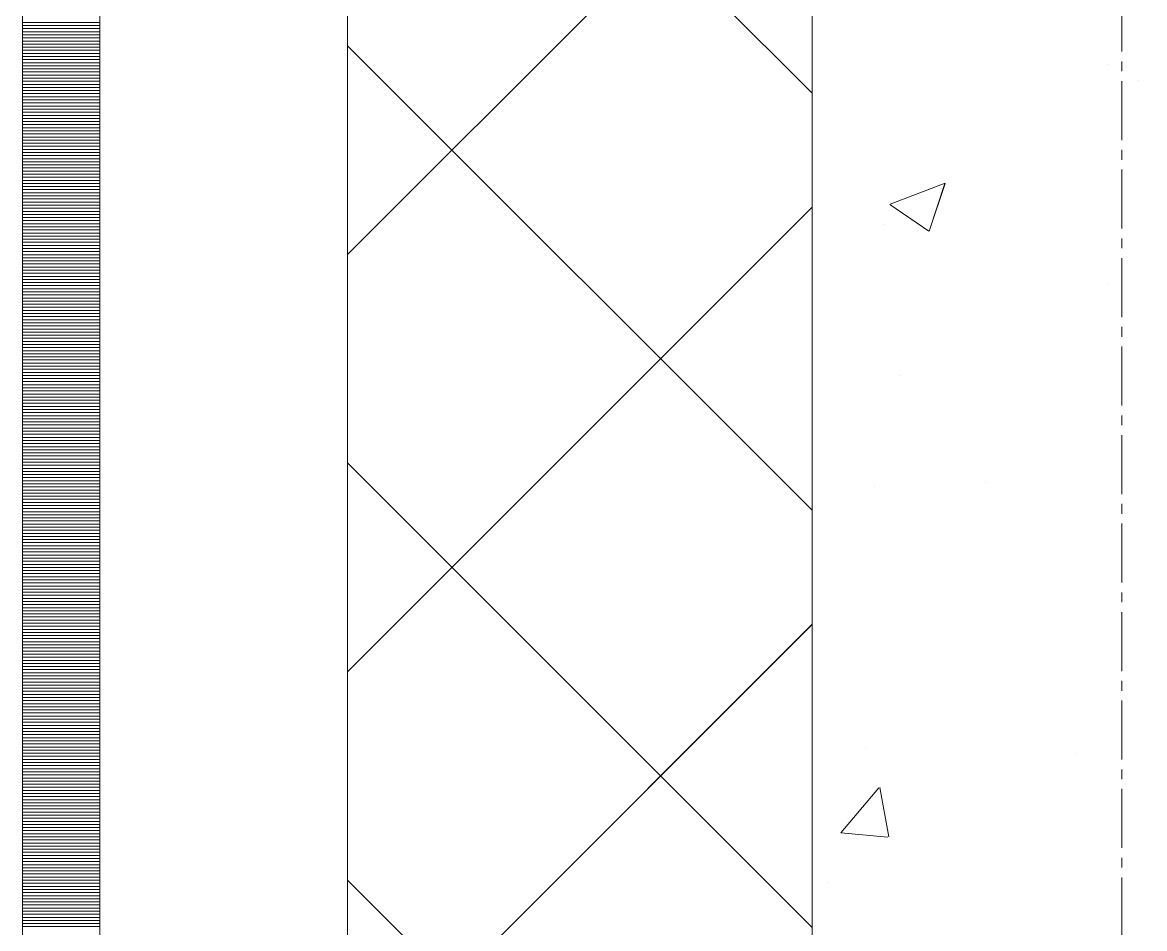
# Model space of a CAD drawing. Header units: millimetres. Extents: x 470010 to 1231400, y -134005 to 421770.
# Drawn here: x 672518.6 to 672880.9, y -9438.1 to -9145.5 of the extents above; entities that cross this region are included whole.
import ezdxf
from ezdxf.enums import TextEntityAlignment as Align

# ---------------------------------------------------------------- set-up
doc = ezdxf.new("R2010")
doc.units = ezdxf.units.MM
doc.linetypes.add('CENTER2', pattern=[28.575, 19.05, -3.175, 3.175, -3.175])
doc.linetypes.add('DASHED', pattern=[19.05, 12.7, -6.35])
doc.layers.get('Defpoints').update_dxf_attribs({"color": 140})
doc.layers.add('АР_Делит', color=120, linetype='Continuous', lineweight=0, plot=False)
for name, color, linetype, lineweight in [('АР_Стены ПЕНОблок', 52, 'Continuous', 20), ('АР_Тонкая', 254, 'Continuous', 5), ('АР_Утеплитель', 31, 'Continuous', 0), ('АР_Штриховка', 8, 'Continuous', 0)]:
    doc.layers.add(name, color=color, linetype=linetype, lineweight=lineweight)
doc.layers.add('РД_Оси_100', color=7, linetype='Continuous', lineweight=0, true_color=0x525252)
doc.styles.add('style1', font='ARIALN.TTF')

# ---------------------------------------------------------------- blocks, each defined once
blk = doc.blocks.new('СОШ_2200_АР_ОСИ_М100_28.05.24')
at = {"layer": 'АР_Делит', "color": 251, "linetype": 'DASHED', "true_color": 0x636466}
blk.add_lwpolyline([(-355, 13145), (-355, 100855), (37145, 100855), (37145, 129155), (72745, 129155), (72745, 135155), (114955, 135155), (114955, -355)], dxfattribs=at)
at = {"layer": 'РД_Оси_100', "color": 251, "linetype": 'CENTER2', "true_color": 0x636466}
blk.add_line((0, -6155), (0, 139938.679), dxfattribs=at)
blk = doc.blocks.new('A$C9108343f')
at = {"layer": 'АР_Стены ПЕНОблок', "color": 18, "linetype": 'Continuous', "lineweight": 20, "true_color": 0x000000}
blk.add_line((7054.96, 97555), (7054.96, 21355), dxfattribs=at)
at = {"layer": 'АР_Тонкая', "color": 18, "linetype": 'Continuous', "lineweight": 5, "true_color": 0x000000}
for p, q in [((6799.96, 97555), (6799.96, 21355)), ((6824.96, 97555), (6824.96, 21355)), ((6824.96, 21355), (6824.96, 97555)), ((6904.96, 21355), (6904.96, 97555))]:
    blk.add_line(p, q, dxfattribs=at)
at = {"layer": 'АР_Утеплитель', "color": 18, "linetype": 'Continuous', "lineweight": 0, "true_color": 0x000000}
for p, q in [((6904.96, 97555), (6904.96, 21355)), ((7054.96, 21355), (7054.96, 97555))]:
    blk.add_line(p, q, dxfattribs=at)
at = {"layer": 'АР_Штриховка', "color": 18, "linetype": 'Continuous', "lineweight": 0, "true_color": 0x000000}
for p, q in [((7054.96, 91197.92), (6904.96, 91347.92)), ((6904.96, 91145.78), (7054.96, 91295.78)), ((6799.96, 91220.75), (6824.96, 91220.75)), ((6799.96, 91219.75), (6824.96, 91219.75)), ((6799.96, 91218.75), (6824.96, 91218.75)), ((6799.96, 91217.75), (6824.96, 91217.75)), ((6799.96, 91216.75), (6824.96, 91216.75)), ((6799.96, 91215.75), (6824.96, 91215.75)), ((6799.96, 91214.75), (6824.96, 91214.75)), ((6799.96, 91213.75), (6824.96, 91213.75)), ((6799.96, 91212.75), (6824.96, 91212.75)), ((6799.96, 91211.75), (6824.96, 91211.75)), ((6799.96, 91210.75), (6824.96, 91210.75)), ((7054.96, 91063.22), (6904.96, 91213.22)), ((6799.96, 91209.75), (6824.96, 91209.75)), ((6799.96, 91208.75), (6824.96, 91208.75)), ((6799.96, 91207.75), (6824.96, 91207.75)), ((7150.48, 91207.04), (7150.48, 91207.04)), ((6799.96, 91206.75), (6824.96, 91206.75)), ((6799.96, 91205.75), (6824.96, 91205.75)), ((6799.96, 91204.75), (6824.96, 91204.75)), ((6799.96, 91203.75), (6824.96, 91203.75)), ((6799.96, 91202.75), (6824.96, 91202.75)), ((6799.96, 91201.75), (6824.96, 91201.75)), ((6799.96, 91200.75), (6824.96, 91200.75)), ((6799.96, 91199.75), (6824.96, 91199.75)), ((7160.29, 91201.89), (7160.29, 91201.89)), ((6799.96, 91198.75), (6824.96, 91198.75)), ((6799.96, 91197.75), (6824.96, 91197.75)), ((6799.96, 91196.75), (6824.96, 91196.75)), ((6799.96, 91195.75), (6824.96, 91195.75)), ((6799.96, 91194.75), (6824.96, 91194.75)), ((6799.96, 91193.75), (6824.96, 91193.75)), ((6799.96, 91192.75), (6824.96, 91192.75)), ((6799.96, 91191.75), (6824.96, 91191.75)), ((6799.96, 91190.75), (6824.96, 91190.75)), ((6799.96, 91189.75), (6824.96, 91189.75)), ((6799.96, 91188.75), (6824.96, 91188.75)), ((6799.96, 91187.75), (6824.96, 91187.75)), ((6799.96, 91186.75), (6824.96, 91186.75)), ((6799.96, 91185.75), (6824.96, 91185.75)), ((6799.96, 91184.75), (6824.96, 91184.75)), ((6799.96, 91183.75), (6824.96, 91183.75)), ((6799.96, 91182.75), (6824.96, 91182.75)), ((6799.96, 91181.75), (6824.96, 91181.75)), ((6799.96, 91180.75), (6824.96, 91180.75)), ((6799.96, 91179.75), (6824.96, 91179.75)), ((6799.96, 91178.75), (6824.96, 91178.75)), ((6799.96, 91177.75), (6824.96, 91177.75)), ((6799.96, 91176.75), (6824.96, 91176.75)), ((6799.96, 91175.75), (6824.96, 91175.75)), ((6799.96, 91174.75), (6824.96, 91174.75)), ((6799.96, 91173.75), (6824.96, 91173.75)), ((6799.96, 91172.75), (6824.96, 91172.75)), ((6799.96, 91171.75), (6824.96, 91171.75)), ((6799.96, 91170.75), (6824.96, 91170.75)), ((6799.96, 91169.75), (6824.96, 91169.75)), ((6799.96, 91168.75), (6824.96, 91168.75)), ((6799.96, 91167.75), (6824.96, 91167.75)), ((7080.16, 91162.07), (7097.95, 91168.9)), ((7092.74, 91153.38), (7097.89, 91168.73)), ((6799.96, 91166.75), (6824.96, 91166.75)), ((6799.96, 91165.75), (6824.96, 91165.75)), ((6799.96, 91164.75), (6824.96, 91164.75)), ((6799.96, 91163.75), (6824.96, 91163.75)), ((6799.96, 91162.75), (6824.96, 91162.75)), ((6799.96, 91161.75), (6824.96, 91161.75)), ((6799.96, 91160.75), (6824.96, 91160.75)), ((6799.96, 91159.75), (6824.96, 91159.75)), ((6904.96, 91011.08), (7054.96, 91161.08)), ((7080.09, 91161.91), (7092.72, 91153.39)), ((6799.96, 91158.75), (6824.96, 91158.75)), ((6799.96, 91157.75), (6824.96, 91157.75)), ((6799.96, 91156.75), (6824.96, 91156.75)), ((6799.96, 91155.75), (6824.96, 91155.75)), ((6799.96, 91154.75), (6824.96, 91154.75)), ((6799.96, 91153.75), (6824.96, 91153.75)), ((6799.96, 91152.75), (6824.96, 91152.75)), ((7078.35, 91155.38), (7078.35, 91155.38)), ((6799.96, 91151.75), (6824.96, 91151.75)), ((6799.96, 91150.75), (6824.96, 91150.75)), ((6799.96, 91149.75), (6824.96, 91149.75)), ((6799.96, 91148.75), (6824.96, 91148.75)), ((6799.96, 91147.75), (6824.96, 91147.75)), ((6799.96, 91146.75), (6824.96, 91146.75)), ((6799.96, 91145.75), (6824.96, 91145.75)), ((6799.96, 91144.75), (6824.96, 91144.75)), ((6799.96, 91143.75), (6824.96, 91143.75)), ((6799.96, 91142.75), (6824.96, 91142.75)), ((6799.96, 91141.75), (6824.96, 91141.75)), ((6799.96, 91140.75), (6824.96, 91140.75)), ((6799.96, 91139.75), (6824.96, 91139.75)), ((6799.96, 91138.75), (6824.96, 91138.75)), ((6799.96, 91137.75), (6824.96, 91137.75)), ((6799.96, 91136.75), (6824.96, 91136.75)), ((6799.96, 91135.75), (6824.96, 91135.75)), ((6799.96, 91134.75), (6824.96, 91134.75)), ((7150.59, 91136.23), (7150.59, 91136.23)), ((6799.96, 91133.75), (6824.96, 91133.75)), ((6799.96, 91132.75), (6824.96, 91132.75)), ((6799.96, 91131.75), (6824.96, 91131.75)), ((6799.96, 91130.75), (6824.96, 91130.75)), ((6799.96, 91129.75), (6824.96, 91129.75)), ((6799.96, 91128.75), (6824.96, 91128.75)), ((6799.96, 91127.75), (6824.96, 91127.75)), ((6799.96, 91126.75), (6824.96, 91126.75)), ((6799.96, 91125.75), (6824.96, 91125.75)), ((6799.96, 91124.75), (6824.96, 91124.75)), ((6799.96, 91123.75), (6824.96, 91123.75)), ((6799.96, 91122.75), (6824.96, 91122.75)), ((6799.96, 91121.75), (6824.96, 91121.75)), ((6799.96, 91120.75), (6824.96, 91120.75)), ((6799.96, 91119.75), (6824.96, 91119.75)), ((6799.96, 91118.75), (6824.96, 91118.75)), ((6799.96, 91117.75), (6824.96, 91117.75)), ((6799.96, 91116.75), (6824.96, 91116.75)), ((6799.96, 91115.75), (6824.96, 91115.75)), ((6799.96, 91114.75), (6824.96, 91114.75)), ((6799.96, 91113.75), (6824.96, 91113.75)), ((6799.96, 91112.75), (6824.96, 91112.75)), ((6799.96, 91111.75), (6824.96, 91111.75)), ((6799.96, 91110.75), (6824.96, 91110.75)), ((6799.96, 91109.75), (6824.96, 91109.75)), ((6799.96, 91108.75), (6824.96, 91108.75)), ((6799.96, 91107.75), (6824.96, 91107.75)), ((6799.96, 91106.75), (6824.96, 91106.75)), ((6799.96, 91105.75), (6824.96, 91105.75)), ((7083.66, 91106.86), (7083.66, 91106.86)), ((6799.96, 91104.75), (6824.96, 91104.75)), ((6799.96, 91103.75), (6824.96, 91103.75)), ((6799.96, 91102.75), (6824.96, 91102.75)), ((6799.96, 91101.75), (6824.96, 91101.75)), ((6799.96, 91100.75), (6824.96, 91100.75)), ((6799.96, 91099.75), (6824.96, 91099.75)), ((6799.96, 91098.75), (6824.96, 91098.75)), ((6799.96, 91097.75), (6824.96, 91097.75)), ((6799.96, 91096.75), (6824.96, 91096.75)), ((6799.96, 91095.75), (6824.96, 91095.75)), ((6799.96, 91094.75), (6824.96, 91094.75)), ((6799.96, 91093.75), (6824.96, 91093.75)), ((6799.96, 91092.75), (6824.96, 91092.75)), ((6799.96, 91091.75), (6824.96, 91091.75)), ((6799.96, 91090.75), (6824.96, 91090.75)), ((6799.96, 91089.75), (6824.96, 91089.75)), ((6799.96, 91088.75), (6824.96, 91088.75)), ((6799.96, 91087.75), (6824.96, 91087.75)), ((6799.96, 91086.75), (6824.96, 91086.75)), ((6799.96, 91085.75), (6824.96, 91085.75)), ((6799.96, 91084.75), (6824.96, 91084.75)), ((6799.96, 91083.75), (6824.96, 91083.75)), ((6799.96, 91082.75), (6824.96, 91082.75)), ((6799.96, 91081.75), (6824.96, 91081.75)), ((6799.96, 91080.75), (6824.96, 91080.75)), ((6799.96, 91079.75), (6824.96, 91079.75)), ((6799.96, 91078.75), (6824.96, 91078.75)), ((6799.96, 91077.75), (6824.96, 91077.75)), ((6799.96, 91076.75), (6824.96, 91076.75)), ((7054.96, 90928.51), (6904.96, 91078.51)), ((6799.96, 91075.75), (6824.96, 91075.75)), ((6799.96, 91074.75), (6824.96, 91074.75)), ((6799.96, 91073.75), (6824.96, 91073.75)), ((6799.96, 91072.75), (6824.96, 91072.75)), ((6799.96, 91071.75), (6824.96, 91071.75)), ((6799.96, 91070.75), (6824.96, 91070.75)), ((6799.96, 91069.75), (6824.96, 91069.75)), ((7075.26, 91070.82), (7075.26, 91070.82)), ((7110.83, 91072.1), (7110.83, 91072.1)), ((6799.96, 91068.75), (6824.96, 91068.75)), ((6799.96, 91067.75), (6824.96, 91067.75)), ((6799.96, 91066.75), (6824.96, 91066.75)), ((6799.96, 91065.75), (6824.96, 91065.75)), ((6799.96, 91064.75), (6824.96, 91064.75)), ((6799.96, 91063.75), (6824.96, 91063.75)), ((6799.96, 91062.75), (6824.96, 91062.75)), ((6799.96, 91061.75), (6824.96, 91061.75)), ((6799.96, 91060.75), (6824.96, 91060.75)), ((6799.96, 91059.75), (6824.96, 91059.75)), ((6799.96, 91058.75), (6824.96, 91058.75)), ((6799.96, 91057.75), (6824.96, 91057.75)), ((6799.96, 91056.75), (6824.96, 91056.75)), ((6799.96, 91055.75), (6824.96, 91055.75)), ((6799.96, 91054.75), (6824.96, 91054.75)), ((6799.96, 91053.75), (6824.96, 91053.75)), ((6799.96, 91052.75), (6824.96, 91052.75)), ((6799.96, 91051.75), (6824.96, 91051.75)), ((6799.96, 91050.75), (6824.96, 91050.75)), ((6799.96, 91049.75), (6824.96, 91049.75)), ((6799.96, 91048.75), (6824.96, 91048.75)), ((6799.96, 91047.75), (6824.96, 91047.75)), ((6799.96, 91046.75), (6824.96, 91046.75)), ((6799.96, 91045.75), (6824.96, 91045.75)), ((6799.96, 91044.75), (6824.96, 91044.75)), ((6799.96, 91043.75), (6824.96, 91043.75)), ((6799.96, 91042.75), (6824.96, 91042.75)), ((6799.96, 91041.75), (6824.96, 91041.75)), ((6799.96, 91040.75), (6824.96, 91040.75)), ((6799.96, 91039.75), (6824.96, 91039.75)), ((6799.96, 91038.75), (6824.96, 91038.75)), ((6799.96, 91037.75), (6824.96, 91037.75)), ((6799.96, 91036.75), (6824.96, 91036.75)), ((6799.96, 91035.75), (6824.96, 91035.75)), ((6799.96, 91034.75), (6824.96, 91034.75)), ((6799.96, 91033.75), (6824.96, 91033.75)), ((6799.96, 91032.75), (6824.96, 91032.75)), ((6799.96, 91031.75), (6824.96, 91031.75)), ((6799.96, 91030.75), (6824.96, 91030.75)), ((6799.96, 91029.75), (6824.96, 91029.75)), ((6799.96, 91028.75), (6824.96, 91028.75)), ((6799.96, 91027.75), (6824.96, 91027.75)), ((6799.96, 91026.75), (6824.96, 91026.75)), ((6799.96, 91025.75), (6824.96, 91025.75)), ((6904.96, 90876.38), (7054.96, 91026.38)), ((6799.96, 91024.75), (6824.96, 91024.75)), ((6799.96, 91023.75), (6824.96, 91023.75)), ((6799.96, 91022.75), (6824.96, 91022.75)), ((6799.96, 91021.75), (6824.96, 91021.75)), ((6799.96, 91020.75), (6824.96, 91020.75)), ((6799.96, 91019.75), (6824.96, 91019.75)), ((6799.96, 91018.75), (6824.96, 91018.75)), ((6799.96, 91017.75), (6824.96, 91017.75)), ((6799.96, 91016.75), (6824.96, 91016.75)), ((6799.96, 91015.75), (6824.96, 91015.75)), ((6799.96, 91014.75), (6824.96, 91014.75)), ((6799.96, 91013.75), (6824.96, 91013.75)), ((6799.96, 91012.75), (6824.96, 91012.75)), ((6799.96, 91011.75), (6824.96, 91011.75)), ((6799.96, 91010.75), (6824.96, 91010.75)), ((6799.96, 91009.75), (6824.96, 91009.75)), ((6799.96, 91008.75), (6824.96, 91008.75)), ((6799.96, 91007.75), (6824.96, 91007.75)), ((6799.96, 91006.75), (6824.96, 91006.75)), ((6799.96, 91005.75), (6824.96, 91005.75)), ((6799.96, 91004.75), (6824.96, 91004.75)), ((6799.96, 91003.75), (6824.96, 91003.75)), ((6799.96, 91002.75), (6824.96, 91002.75)), ((6799.96, 91001.75), (6824.96, 91001.75)), ((6799.96, 91000.75), (6824.96, 91000.75)), ((6799.96, 90999.75), (6824.96, 90999.75)), ((6799.96, 90998.75), (6824.96, 90998.75)), ((6799.96, 90997.75), (6824.96, 90997.75)), ((6799.96, 90996.75), (6824.96, 90996.75)), ((6799.96, 90995.75), (6824.96, 90995.75)), ((6799.96, 90994.75), (6824.96, 90994.75)), ((6799.96, 90993.75), (6824.96, 90993.75)), ((6799.96, 90992.75), (6824.96, 90992.75)), ((6799.96, 90991.75), (6824.96, 90991.75)), ((6799.96, 90990.75), (6824.96, 90990.75)), ((6799.96, 90989.75), (6824.96, 90989.75)), ((6799.96, 90988.75), (6824.96, 90988.75)), ((6799.96, 90987.75), (6824.96, 90987.75)), ((6799.96, 90986.75), (6824.96, 90986.75)), ((6799.96, 90985.75), (6824.96, 90985.75)), ((7072.17, 90986.27), (7072.17, 90986.27)), ((6799.96, 90984.75), (6824.96, 90984.75)), ((6799.96, 90983.75), (6824.96, 90983.75)), ((6799.96, 90982.75), (6824.96, 90982.75)), ((7140.11, 90984.68), (7140.11, 90984.68)), ((6799.96, 90981.75), (6824.96, 90981.75)), ((6799.96, 90980.75), (6824.96, 90980.75)), ((6799.96, 90979.75), (6824.96, 90979.75)), ((6799.96, 90978.75), (6824.96, 90978.75)), ((6799.96, 90977.75), (6824.96, 90977.75)), ((6799.96, 90976.75), (6824.96, 90976.75)), ((6799.96, 90975.75), (6824.96, 90975.75)), ((6799.96, 90974.75), (6824.96, 90974.75)), ((6799.96, 90973.75), (6824.96, 90973.75)), ((6799.96, 90972.75), (6824.96, 90972.75)), ((6799.96, 90971.75), (6824.96, 90971.75)), ((7064.27, 90959.01), (7076.52, 90973.61)), ((7079.75, 90957.73), (7076.81, 90973.66)), ((6799.96, 90970.75), (6824.96, 90970.75)), ((6799.96, 90969.75), (6824.96, 90969.75)), ((6799.96, 90968.75), (6824.96, 90968.75)), ((6799.96, 90967.75), (6824.96, 90967.75)), ((6799.96, 90966.75), (6824.96, 90966.75)), ((6799.96, 90965.75), (6824.96, 90965.75)), ((6799.96, 90964.75), (6824.96, 90964.75)), ((6799.96, 90963.75), (6824.96, 90963.75)), ((6799.96, 90962.75), (6824.96, 90962.75)), ((6799.96, 90961.75), (6824.96, 90961.75)), ((6799.96, 90960.75), (6824.96, 90960.75)), ((6799.96, 90959.75), (6824.96, 90959.75)), ((6799.96, 90958.75), (6824.96, 90958.75)), ((6799.96, 90957.75), (6824.96, 90957.75)), ((6799.96, 90956.75), (6824.96, 90956.75)), ((7064.27, 90959.01), (7079.45, 90957.68)), ((6799.96, 90955.75), (6824.96, 90955.75)), ((6799.96, 90954.75), (6824.96, 90954.75)), ((6799.96, 90953.75), (6824.96, 90953.75)), ((6799.96, 90952.75), (6824.96, 90952.75)), ((6799.96, 90951.75), (6824.96, 90951.75)), ((6799.96, 90950.75), (6824.96, 90950.75)), ((6799.96, 90949.75), (6824.96, 90949.75)), ((6799.96, 90948.75), (6824.96, 90948.75)), ((6799.96, 90947.75), (6824.96, 90947.75)), ((6799.96, 90946.75), (6824.96, 90946.75)), ((6799.96, 90945.75), (6824.96, 90945.75)), ((6799.96, 90944.75), (6824.96, 90944.75)), ((6799.96, 90943.75), (6824.96, 90943.75)), ((6799.96, 90942.75), (6824.96, 90942.75)), ((7054.96, 90793.81), (6904.96, 90943.81)), ((7060.29, 90942.99), (7060.29, 90942.99)), ((6799.96, 90941.75), (6824.96, 90941.75)), ((6799.96, 90940.75), (6824.96, 90940.75)), ((6799.96, 90939.75), (6824.96, 90939.75)), ((6799.96, 90938.75), (6824.96, 90938.75)), ((6799.96, 90937.75), (6824.96, 90937.75)), ((6799.96, 90936.75), (6824.96, 90936.75)), ((6799.96, 90935.75), (6824.96, 90935.75)), ((6799.96, 90934.75), (6824.96, 90934.75)), ((6799.96, 90933.75), (6824.96, 90933.75)), ((6799.96, 90932.75), (6824.96, 90932.75)), ((6799.96, 90931.75), (6824.96, 90931.75)), ((6799.96, 90930.75), (6824.96, 90930.75)), ((6799.96, 90929.75), (6824.96, 90929.75)), ((6799.96, 90928.75), (6824.96, 90928.75))]:
    blk.add_line(p, q, dxfattribs=at)
at = {"layer": 'РД_Оси_100'}
blk.add_blockref('СОШ_2200_АР_ОСИ_М100_28.05.24', (7154.96, 6755), dxfattribs=at)
at = {"layer": 'Defpoints', "color": 18, "true_color": 0x000000, "style": 'style1'}
for p in [(143949.34, 316089.12), (143974.98, 281639.5), (143890.4, 273244.71), (143839.99, 264276.81), (143967.75, 254892.38), (12251.96, 104178.14), (12382.58, 96023.14)]:
    blk.add_attdef('АР-ПОМЕЩЕНИЕ:НАИМЕНОВАНИЕ', text='', height=100, dxfattribs=at).set_placement(p, align=Align.MIDDLE)
at = {"layer": 'Defpoints', "color": 18, "true_color": 0x000000, "style": 'style1', "flags": 8}
for p in [(143951.3, 279099.09), (143848.34, 269251.11), (143875.33, 260094.25), (144049.74, 250824.7), (163419.28, 238153.36), (155897.46, 237965.97), (183037.2, 237965.97), (143342.94, 237876.19)]:
    blk.add_attdef('АР-ПОМЕЩЕНИЕ:НАИМЕНОВАНИЕ', text='', height=100, dxfattribs=at).set_placement(p, align=Align.MIDDLE)

msp = doc.modelspace()

# ---------------------------------------------------------------- linework, layer by layer
at = {"layer": 'АР_Стены ПЕНОблок', "color": 18, "linetype": 'Continuous', "lineweight": 20, "true_color": 0x000000}
msp.add_line((672773.57, -2811.242), (672773.57, -79011.242), dxfattribs=at)
at = {"layer": 'АР_Тонкая', "color": 18, "linetype": 'Continuous', "lineweight": 5, "true_color": 0x000000}
for p, q in [((672518.57, -2811.242), (672518.57, -79011.242)), ((672543.57, -2811.242), (672543.57, -79011.242)), ((672543.57, -79011.242), (672543.57, -2811.242)), ((672623.57, -79011.242), (672623.57, -2811.242))]:
    msp.add_line(p, q, dxfattribs=at)
at = {"layer": 'АР_Утеплитель', "color": 18, "linetype": 'Continuous', "lineweight": 0, "true_color": 0x000000}
for p, q in [((672623.57, -2811.242), (672623.57, -79011.242)), ((672773.57, -79011.242), (672773.57, -2811.242))]:
    msp.add_line(p, q, dxfattribs=at)
at = {"layer": 'АР_Штриховка', "color": 18, "linetype": 'Continuous', "lineweight": 0, "true_color": 0x000000}
for p, q in [((672773.57, -9168.322), (672623.57, -9018.322)), ((672623.57, -9220.459), (672773.57, -9070.459)), ((672518.57, -9146.492), (672543.57, -9146.492)), ((672518.57, -9147.492), (672543.57, -9147.492)), ((672518.57, -9148.492), (672543.57, -9148.492)), ((672518.57, -9149.492), (672543.57, -9149.492)), ((672518.57, -9150.492), (672543.57, -9150.492)), ((672518.57, -9151.492), (672543.57, -9151.492)), ((672518.57, -9152.492), (672543.57, -9152.492)), ((672518.57, -9153.492), (672543.57, -9153.492)), ((672773.57, -9303.026), (672623.57, -9153.026)), ((672518.57, -9154.492), (672543.57, -9154.492)), ((672518.57, -9155.492), (672543.57, -9155.492)), ((672518.57, -9156.492), (672543.57, -9156.492)), ((672518.57, -9157.492), (672543.57, -9157.492)), ((672518.57, -9158.492), (672543.57, -9158.492)), ((672518.57, -9159.492), (672543.57, -9159.492)), ((672518.57, -9160.492), (672543.57, -9160.492)), ((672518.57, -9161.492), (672543.57, -9161.492)), ((672518.57, -9162.492), (672543.57, -9162.492)), ((672518.57, -9163.492), (672543.57, -9163.492)), ((672518.57, -9164.492), (672543.57, -9164.492)), ((672518.57, -9165.492), (672543.57, -9165.492)), ((672518.57, -9166.492), (672543.57, -9166.492)), ((672518.57, -9167.492), (672543.57, -9167.492)), ((672518.57, -9168.492), (672543.57, -9168.492)), ((672518.57, -9169.492), (672543.57, -9169.492)), ((672518.57, -9170.492), (672543.57, -9170.492)), ((672518.57, -9171.492), (672543.57, -9171.492)), ((672518.57, -9172.492), (672543.57, -9172.492)), ((672518.57, -9173.492), (672543.57, -9173.492)), ((672518.57, -9174.492), (672543.57, -9174.492)), ((672518.57, -9175.492), (672543.57, -9175.492)), ((672518.57, -9176.492), (672543.57, -9176.492)), ((672518.57, -9177.492), (672543.57, -9177.492)), ((672518.57, -9178.492), (672543.57, -9178.492)), ((672518.57, -9179.492), (672543.57, -9179.492)), ((672518.57, -9180.492), (672543.57, -9180.492)), ((672518.57, -9181.492), (672543.57, -9181.492)), ((672518.57, -9182.492), (672543.57, -9182.492)), ((672518.57, -9183.492), (672543.57, -9183.492)), ((672518.57, -9184.492), (672543.57, -9184.492)), ((672518.57, -9185.492), (672543.57, -9185.492)), ((672518.57, -9186.492), (672543.57, -9186.492)), ((672518.57, -9187.492), (672543.57, -9187.492)), ((672518.57, -9188.492), (672543.57, -9188.492)), ((672518.57, -9189.492), (672543.57, -9189.492)), ((672518.57, -9190.492), (672543.57, -9190.492)), ((672518.57, -9191.492), (672543.57, -9191.492)), ((672518.57, -9192.492), (672543.57, -9192.492)), ((672518.57, -9193.492), (672543.57, -9193.492)), ((672518.57, -9194.492), (672543.57, -9194.492)), ((672518.57, -9195.492), (672543.57, -9195.492)), ((672518.57, -9196.492), (672543.57, -9196.492)), ((672518.57, -9197.492), (672543.57, -9197.492)), ((672518.57, -9198.492), (672543.57, -9198.492)), ((672518.57, -9199.492), (672543.57, -9199.492)), ((672518.57, -9200.492), (672543.57, -9200.492)), ((672798.774, -9204.169), (672816.558, -9197.343)), ((672811.35, -9212.861), (672816.5, -9197.512)), ((672518.57, -9201.492), (672543.57, -9201.492)), ((672518.57, -9202.492), (672543.57, -9202.492)), ((672518.57, -9203.492), (672543.57, -9203.492)), ((672798.699, -9204.333), (672811.334, -9212.855)), ((672518.57, -9204.492), (672543.57, -9204.492)), ((672518.57, -9205.492), (672543.57, -9205.492)), ((672518.57, -9206.492), (672543.57, -9206.492)), ((672518.57, -9207.492), (672543.57, -9207.492)), ((672623.57, -9355.163), (672773.57, -9205.163)), ((672518.57, -9208.492), (672543.57, -9208.492)), ((672518.57, -9209.492), (672543.57, -9209.492)), ((672518.57, -9210.492), (672543.57, -9210.492)), ((672518.57, -9211.492), (672543.57, -9211.492)), ((672518.57, -9212.492), (672543.57, -9212.492)), ((672518.57, -9213.492), (672543.57, -9213.492)), ((672518.57, -9214.492), (672543.57, -9214.492)), ((672518.57, -9215.492), (672543.57, -9215.492)), ((672518.57, -9216.492), (672543.57, -9216.492)), ((672518.57, -9217.492), (672543.57, -9217.492)), ((672518.57, -9218.492), (672543.57, -9218.492)), ((672518.57, -9219.492), (672543.57, -9219.492)), ((672518.57, -9220.492), (672543.57, -9220.492)), ((672518.57, -9221.492), (672543.57, -9221.492)), ((672518.57, -9222.492), (672543.57, -9222.492)), ((672518.57, -9223.492), (672543.57, -9223.492)), ((672518.57, -9224.492), (672543.57, -9224.492)), ((672518.57, -9225.492), (672543.57, -9225.492)), ((672518.57, -9226.492), (672543.57, -9226.492)), ((672518.57, -9227.492), (672543.57, -9227.492)), ((672518.57, -9228.492), (672543.57, -9228.492)), ((672518.57, -9229.492), (672543.57, -9229.492)), ((672518.57, -9230.492), (672543.57, -9230.492)), ((672518.57, -9231.492), (672543.57, -9231.492)), ((672518.57, -9232.492), (672543.57, -9232.492)), ((672518.57, -9233.492), (672543.57, -9233.492)), ((672518.57, -9234.492), (672543.57, -9234.492)), ((672518.57, -9235.492), (672543.57, -9235.492)), ((672518.57, -9236.492), (672543.57, -9236.492)), ((672518.57, -9237.492), (672543.57, -9237.492)), ((672518.57, -9238.492), (672543.57, -9238.492)), ((672518.57, -9239.492), (672543.57, -9239.492)), ((672518.57, -9240.492), (672543.57, -9240.492)), ((672518.57, -9241.492), (672543.57, -9241.492)), ((672518.57, -9242.492), (672543.57, -9242.492)), ((672518.57, -9243.492), (672543.57, -9243.492)), ((672518.57, -9244.492), (672543.57, -9244.492)), ((672518.57, -9245.492), (672543.57, -9245.492)), ((672518.57, -9246.492), (672543.57, -9246.492)), ((672518.57, -9247.492), (672543.57, -9247.492)), ((672518.57, -9248.492), (672543.57, -9248.492)), ((672518.57, -9249.492), (672543.57, -9249.492)), ((672518.57, -9250.492), (672543.57, -9250.492)), ((672518.57, -9251.492), (672543.57, -9251.492)), ((672518.57, -9252.492), (672543.57, -9252.492)), ((672518.57, -9253.492), (672543.57, -9253.492)), ((672518.57, -9254.492), (672543.57, -9254.492)), ((672518.57, -9255.492), (672543.57, -9255.492)), ((672518.57, -9256.492), (672543.57, -9256.492)), ((672518.57, -9257.492), (672543.57, -9257.492)), ((672518.57, -9258.492), (672543.57, -9258.492)), ((672518.57, -9259.492), (672543.57, -9259.492)), ((672518.57, -9260.492), (672543.57, -9260.492)), ((672518.57, -9261.492), (672543.57, -9261.492)), ((672518.57, -9262.492), (672543.57, -9262.492)), ((672518.57, -9263.492), (672543.57, -9263.492)), ((672518.57, -9264.492), (672543.57, -9264.492)), ((672518.57, -9265.492), (672543.57, -9265.492)), ((672518.57, -9266.492), (672543.57, -9266.492)), ((672518.57, -9267.492), (672543.57, -9267.492)), ((672518.57, -9268.492), (672543.57, -9268.492)), ((672518.57, -9269.492), (672543.57, -9269.492)), ((672518.57, -9270.492), (672543.57, -9270.492)), ((672518.57, -9271.492), (672543.57, -9271.492)), ((672518.57, -9272.492), (672543.57, -9272.492)), ((672518.57, -9273.492), (672543.57, -9273.492)), ((672518.57, -9274.492), (672543.57, -9274.492)), ((672518.57, -9275.492), (672543.57, -9275.492)), ((672518.57, -9276.492), (672543.57, -9276.492)), ((672518.57, -9277.492), (672543.57, -9277.492)), ((672518.57, -9278.492), (672543.57, -9278.492)), ((672518.57, -9279.492), (672543.57, -9279.492)), ((672518.57, -9280.492), (672543.57, -9280.492)), ((672518.57, -9281.492), (672543.57, -9281.492)), ((672518.57, -9282.492), (672543.57, -9282.492)), ((672518.57, -9283.492), (672543.57, -9283.492)), ((672518.57, -9284.492), (672543.57, -9284.492)), ((672518.57, -9285.492), (672543.57, -9285.492)), ((672518.57, -9286.492), (672543.57, -9286.492)), ((672518.57, -9287.492), (672543.57, -9287.492)), ((672773.57, -9437.73), (672623.57, -9287.73)), ((672518.57, -9288.492), (672543.57, -9288.492)), ((672518.57, -9289.492), (672543.57, -9289.492)), ((672518.57, -9290.492), (672543.57, -9290.492)), ((672518.57, -9291.492), (672543.57, -9291.492)), ((672518.57, -9292.492), (672543.57, -9292.492)), ((672518.57, -9293.492), (672543.57, -9293.492)), ((672518.57, -9294.492), (672543.57, -9294.492)), ((672518.57, -9295.492), (672543.57, -9295.492)), ((672518.57, -9296.492), (672543.57, -9296.492)), ((672518.57, -9297.492), (672543.57, -9297.492)), ((672518.57, -9298.492), (672543.57, -9298.492)), ((672518.57, -9299.492), (672543.57, -9299.492)), ((672518.57, -9300.492), (672543.57, -9300.492)), ((672518.57, -9301.492), (672543.57, -9301.492)), ((672518.57, -9302.492), (672543.57, -9302.492)), ((672518.57, -9303.492), (672543.57, -9303.492)), ((672518.57, -9304.492), (672543.57, -9304.492)), ((672518.57, -9305.492), (672543.57, -9305.492)), ((672518.57, -9306.492), (672543.57, -9306.492)), ((672518.57, -9307.492), (672543.57, -9307.492)), ((672518.57, -9308.492), (672543.57, -9308.492)), ((672518.57, -9309.492), (672543.57, -9309.492)), ((672518.57, -9310.492), (672543.57, -9310.492)), ((672518.57, -9311.492), (672543.57, -9311.492)), ((672518.57, -9312.492), (672543.57, -9312.492)), ((672518.57, -9313.492), (672543.57, -9313.492)), ((672518.57, -9314.492), (672543.57, -9314.492)), ((672518.57, -9315.492), (672543.57, -9315.492)), ((672518.57, -9316.492), (672543.57, -9316.492)), ((672518.57, -9317.492), (672543.57, -9317.492)), ((672518.57, -9318.492), (672543.57, -9318.492)), ((672518.57, -9319.492), (672543.57, -9319.492)), ((672518.57, -9320.492), (672543.57, -9320.492)), ((672518.57, -9321.492), (672543.57, -9321.492)), ((672518.57, -9322.492), (672543.57, -9322.492)), ((672518.57, -9323.492), (672543.57, -9323.492)), ((672518.57, -9324.492), (672543.57, -9324.492)), ((672518.57, -9325.492), (672543.57, -9325.492)), ((672518.57, -9326.492), (672543.57, -9326.492)), ((672518.57, -9327.492), (672543.57, -9327.492)), ((672518.57, -9328.492), (672543.57, -9328.492)), ((672518.57, -9329.492), (672543.57, -9329.492)), ((672518.57, -9330.492), (672543.57, -9330.492)), ((672518.57, -9331.492), (672543.57, -9331.492)), ((672518.57, -9332.492), (672543.57, -9332.492)), ((672518.57, -9333.492), (672543.57, -9333.492)), ((672518.57, -9334.492), (672543.57, -9334.492)), ((672518.57, -9335.492), (672543.57, -9335.492)), ((672518.57, -9336.492), (672543.57, -9336.492)), ((672518.57, -9337.492), (672543.57, -9337.492)), ((672518.57, -9338.492), (672543.57, -9338.492)), ((672518.57, -9339.492), (672543.57, -9339.492)), ((672518.57, -9340.492), (672543.57, -9340.492)), ((672518.57, -9341.492), (672543.57, -9341.492)), ((672623.57, -9489.867), (672773.57, -9339.867)), ((672518.57, -9342.492), (672543.57, -9342.492)), ((672518.57, -9343.492), (672543.57, -9343.492)), ((672518.57, -9344.492), (672543.57, -9344.492)), ((672518.57, -9345.492), (672543.57, -9345.492)), ((672518.57, -9346.492), (672543.57, -9346.492)), ((672518.57, -9347.492), (672543.57, -9347.492)), ((672518.57, -9348.492), (672543.57, -9348.492)), ((672518.57, -9349.492), (672543.57, -9349.492)), ((672518.57, -9350.492), (672543.57, -9350.492)), ((672518.57, -9351.492), (672543.57, -9351.492)), ((672518.57, -9352.492), (672543.57, -9352.492)), ((672518.57, -9353.492), (672543.57, -9353.492)), ((672518.57, -9354.492), (672543.57, -9354.492)), ((672518.57, -9355.492), (672543.57, -9355.492)), ((672518.57, -9356.492), (672543.57, -9356.492)), ((672518.57, -9357.492), (672543.57, -9357.492)), ((672518.57, -9358.492), (672543.57, -9358.492)), ((672518.57, -9359.492), (672543.57, -9359.492)), ((672518.57, -9360.492), (672543.57, -9360.492)), ((672518.57, -9361.492), (672543.57, -9361.492)), ((672518.57, -9362.492), (672543.57, -9362.492)), ((672518.57, -9363.492), (672543.57, -9363.492)), ((672518.57, -9364.492), (672543.57, -9364.492)), ((672518.57, -9365.492), (672543.57, -9365.492)), ((672518.57, -9366.492), (672543.57, -9366.492)), ((672518.57, -9367.492), (672543.57, -9367.492)), ((672518.57, -9368.492), (672543.57, -9368.492)), ((672518.57, -9369.492), (672543.57, -9369.492)), ((672518.57, -9370.492), (672543.57, -9370.492)), ((672518.57, -9371.492), (672543.57, -9371.492)), ((672518.57, -9372.492), (672543.57, -9372.492)), ((672518.57, -9373.492), (672543.57, -9373.492)), ((672518.57, -9374.492), (672543.57, -9374.492)), ((672518.57, -9375.492), (672543.57, -9375.492)), ((672518.57, -9376.492), (672543.57, -9376.492)), ((672518.57, -9377.492), (672543.57, -9377.492)), ((672518.57, -9378.492), (672543.57, -9378.492)), ((672518.57, -9379.492), (672543.57, -9379.492)), ((672518.57, -9380.492), (672543.57, -9380.492)), ((672518.57, -9381.492), (672543.57, -9381.492)), ((672518.57, -9382.492), (672543.57, -9382.492)), ((672518.57, -9383.492), (672543.57, -9383.492)), ((672518.57, -9384.492), (672543.57, -9384.492)), ((672518.57, -9385.492), (672543.57, -9385.492)), ((672518.57, -9386.492), (672543.57, -9386.492)), ((672518.57, -9387.492), (672543.57, -9387.492)), ((672518.57, -9388.492), (672543.57, -9388.492)), ((672518.57, -9389.492), (672543.57, -9389.492)), ((672518.57, -9390.492), (672543.57, -9390.492)), ((672518.57, -9391.492), (672543.57, -9391.492)), ((672518.57, -9392.492), (672543.57, -9392.492)), ((672782.885, -9407.229), (672795.131, -9392.636)), ((672798.36, -9408.508), (672795.423, -9392.586)), ((672518.57, -9393.492), (672543.57, -9393.492)), ((672518.57, -9394.492), (672543.57, -9394.492)), ((672518.57, -9395.492), (672543.57, -9395.492)), ((672518.57, -9396.492), (672543.57, -9396.492)), ((672518.57, -9397.492), (672543.57, -9397.492)), ((672518.57, -9398.492), (672543.57, -9398.492)), ((672518.57, -9399.492), (672543.57, -9399.492)), ((672518.57, -9400.492), (672543.57, -9400.492)), ((672518.57, -9401.492), (672543.57, -9401.492)), ((672518.57, -9402.492), (672543.57, -9402.492)), ((672518.57, -9403.492), (672543.57, -9403.492)), ((672518.57, -9404.492), (672543.57, -9404.492)), ((672518.57, -9405.492), (672543.57, -9405.492)), ((672518.57, -9406.492), (672543.57, -9406.492)), ((672782.885, -9407.233), (672798.067, -9408.562)), ((672518.57, -9407.492), (672543.57, -9407.492)), ((672518.57, -9408.492), (672543.57, -9408.492)), ((672518.57, -9409.492), (672543.57, -9409.492)), ((672518.57, -9410.492), (672543.57, -9410.492)), ((672518.57, -9411.492), (672543.57, -9411.492)), ((672518.57, -9412.492), (672543.57, -9412.492)), ((672518.57, -9413.492), (672543.57, -9413.492)), ((672518.57, -9414.492), (672543.57, -9414.492)), ((672518.57, -9415.492), (672543.57, -9415.492)), ((672518.57, -9416.492), (672543.57, -9416.492)), ((672518.57, -9417.492), (672543.57, -9417.492)), ((672518.57, -9418.492), (672543.57, -9418.492)), ((672518.57, -9419.492), (672543.57, -9419.492)), ((672518.57, -9420.492), (672543.57, -9420.492)), ((672518.57, -9421.492), (672543.57, -9421.492)), ((672518.57, -9422.492), (672543.57, -9422.492)), ((672518.57, -9423.492), (672543.57, -9423.492)), ((672518.57, -9424.492), (672543.57, -9424.492)), ((672773.57, -9572.434), (672623.57, -9422.434)), ((672518.57, -9425.492), (672543.57, -9425.492)), ((672518.57, -9426.492), (672543.57, -9426.492)), ((672518.57, -9427.492), (672543.57, -9427.492)), ((672518.57, -9428.492), (672543.57, -9428.492)), ((672518.57, -9429.492), (672543.57, -9429.492)), ((672518.57, -9430.492), (672543.57, -9430.492)), ((672518.57, -9431.492), (672543.57, -9431.492)), ((672518.57, -9432.492), (672543.57, -9432.492)), ((672518.57, -9433.492), (672543.57, -9433.492)), ((672518.57, -9434.492), (672543.57, -9434.492)), ((672518.57, -9435.492), (672543.57, -9435.492)), ((672518.57, -9436.492), (672543.57, -9436.492)), ((672518.57, -9437.492), (672543.57, -9437.492))]:
    msp.add_line(p, q, dxfattribs=at)

# ---------------------------------------------------------------- block references
msp.add_blockref('A$C9108343f', (665718.612, -100366.242))
at = {"layer": 'РД_Оси_100'}
msp.add_blockref('СОШ_2200_АР_ОСИ_М100_28.05.24', (672873.57, -93611.242), dxfattribs=at)

doc.saveas('drawing.dxf')
